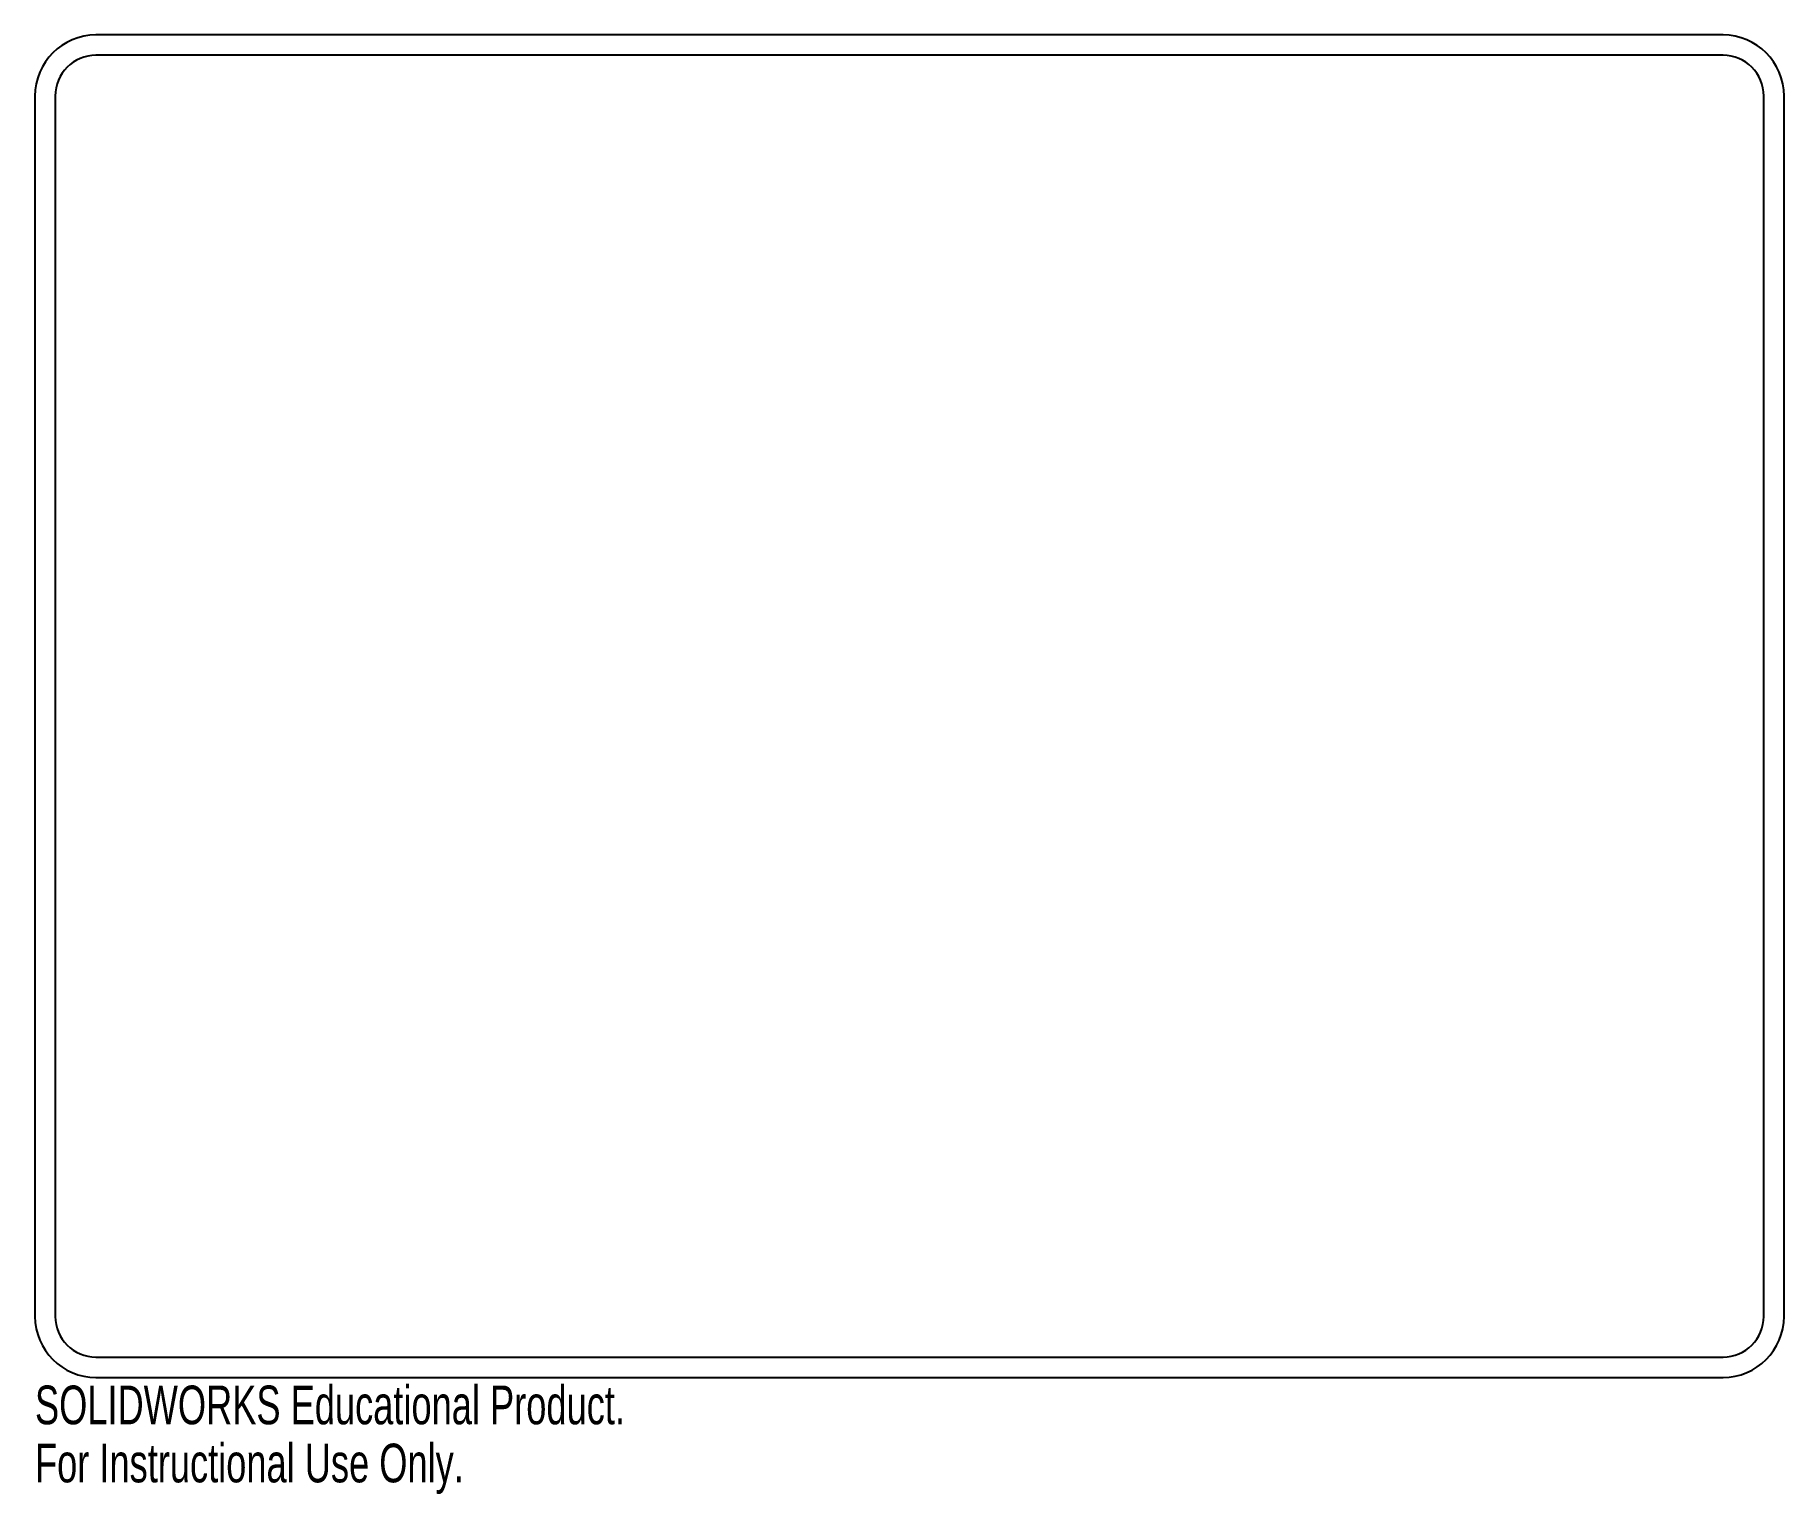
# Model space of a CAD drawing. Header units: inches. Extents: x 24.88 to 33.48, y -58.84 to -51.67.
import ezdxf

# ---------------------------------------------------------------- set-up
doc = ezdxf.new("R2010")
doc.units = ezdxf.units.IN
doc.header["$MEASUREMENT"] = 0
doc.styles.add('SLDTEXTSTYLE0', font='TXT', dxfattribs={"width": 0.7})

msp = doc.modelspace()

# ---------------------------------------------------------------- linework, layer by layer
at = {"color": 7, "linetype": 'Continuous', "lineweight": 25}
for p, q in [((33.184, -51.671), (25.184, -51.671)), ((33.184, -51.771), (25.184, -51.771)), ((24.884, -51.971), (24.884, -57.971)), ((24.984, -51.971), (24.984, -57.971)), ((33.384, -57.971), (33.384, -51.971)), ((33.484, -57.971), (33.484, -51.971)), ((25.184, -58.171), (33.184, -58.171)), ((25.184, -58.271), (33.184, -58.271))]:
    msp.add_line(p, q, dxfattribs=at)
for centre, radius, start, end in [((25.184, -51.971), 0.3, 90, 180), ((33.184, -51.971), 0.3, 0, 90), ((25.184, -51.971), 0.2, 90, 180), ((33.184, -51.971), 0.2, 360, 90), ((25.184, -57.971), 0.3, 180, 270), ((25.184, -57.971), 0.2, 180, 270), ((33.184, -57.971), 0.2, 270, 360), ((33.184, -57.971), 0.3, 270, 360)]:
    msp.add_arc(centre, radius, start, end, dxfattribs=at)

# ---------------------------------------------------------------- texts
at = {"color": 7, "linetype": 'Continuous', "char_height": 0.1903, "attachment_point": 1, "style": 'SLDTEXTSTYLE0'}
for s, insert in [('SOLIDWORKS Educational Product.', (24.884, -58.3111)), ('For Instructional Use Only.', (24.884, -58.5966))]:
    msp.add_mtext(s, dxfattribs=dict(at, insert=insert))

doc.saveas('drawing.dxf')
